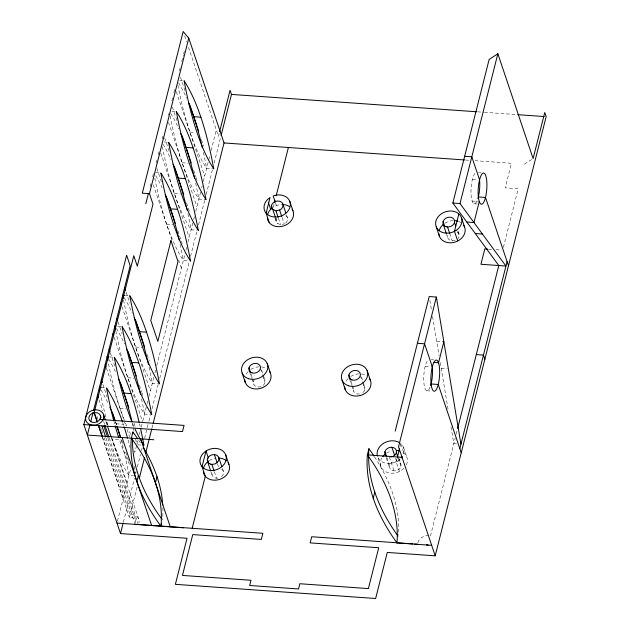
<?xml version="1.0" encoding="UTF-8"?>
<svg xmlns="http://www.w3.org/2000/svg" width="630" height="630" viewBox="0 0 630 630"><rect width="100%" height="100%" fill="white"/><g stroke="black" fill="none" stroke-linecap="round" stroke-linejoin="round"><path stroke-width="0.47" stroke-dasharray="3.15 2.36" d="M150.105 186.748L151.294 182.046M152.633 176.754L153.492 173.345M156.106 163.012L156.791 160.303M158.161 154.878L159.075 151.271M162.115 139.222L162.981 135.812M168.155 115.337L168.58 113.636M171.856 100.69L172.541 97.981M173.911 92.563L174.817 88.948M179.4 70.828L180.338 67.103M181.747 61.52L183.393 55.007M183.629 54.078L184.338 51.282M117.463 521.191L130.953 467.806M136.56 445.63L134.836 452.45L133.906 449.702M136.986 443.922L137.852 440.512M139.395 434.385L140.081 431.676M141.222 427.164L142.136 423.549M142.805 420.887L146.475 406.389M147.16 403.68L147.845 400.971M148.987 396.451L154.232 375.677M154.933 372.913L155.634 370.156M156.791 365.55L185.275 252.843M185.96 250.134L186.645 247.425M188.016 242.007L193.032 222.138M193.717 219.429L194.402 216.712M195.772 211.294L200.797 191.425M201.71 187.811L202.159 186.007M203.301 181.487L208.12 162.422M208.79 159.784L209.963 155.13M211.137 150.483L216.31 130.008M219.145 133.473L218.429 136.293L188.252 46.612M123.401 522.136L134.474 478.312M135.678 473.547L136.159 471.649M137.364 466.885L140.49 454.498M141.451 450.686L142.175 447.828M144.585 438.307L148.672 422.108M148.916 421.155L150.357 415.446M152.043 408.776L158.303 384.009M159.744 378.291L189.354 261.127M190.559 256.363L197.056 230.643M198.505 224.926L204.758 200.159M206.207 194.442L212.704 168.722M214.153 163.012L220.405 138.246M135.576 523.136A5.961 4.796 -18.6 0 0 130.189 517.419L129.363 517.577L137.064 487.077M152.003 427.975L152.964 424.163M274.026 204.309L273.302 207.144L276.412 205.577A13.419 10.797 -18.6 0 1 281.523 204.53M397.183 457.955L396.223 461.751L399.467 471.39M400.058 446.568L400.774 443.717L402.019 444.804A13.789 11.096 -18.6 0 1 402.672 456.026M430.463 535.972L455.23 437.96M456.191 434.172L457.388 429.44M503.401 247.346L518.207 188.764L505.228 187.842L511.442 163.28L475.24 160.713M524.412 164.194L532.326 159.067M276.633 218.137A5.961 4.796 -18.6 0 0 276.916 222.989L280.602 224.713L284.256 223.941L282.082 217.484M179.668 80.553L182.353 80.742M477.54 111.833L483.423 112.25M484.407 112.321L516.758 114.605M171.911 111.266L175.487 111.518M189.858 132.056L195.221 132.434M465.46 160.02L469.374 160.303M164.154 141.97L167.73 142.23M478.509 172.699L481.194 172.888M472.421 179.337L477.784 179.723M182.102 162.768L188.362 163.209M177.896 85.192A333.341 91.035 -86 0 0 206.616 168.391L212.869 168.84M155.5 172.62L159.965 172.935M472.122 201.041L478.383 201.482M474.043 203.718L477.619 203.97M174.345 193.473L180.597 193.922M170.131 115.904A333.341 91.035 -86 0 0 198.852 199.104L205.112 199.545M166.58 224.185L172.84 224.626M488.565 249.181L492.329 249.448M496.094 249.716L501.74 250.11M162.375 146.609A333.341 91.035 -86 0 0 191.095 229.816L196.458 230.194M154.799 178.274A333.341 91.035 -86 0 0 183.33 260.521L188.701 260.899M125.354 295.517L128.032 295.706M436.692 341.271L442.945 341.712M117.589 326.23L121.165 326.482M431.251 359.714L433.936 359.903M425.163 366.361L430.526 366.739M441.213 368.329L447.465 368.778M135.544 347.02L141.797 347.461M109.833 356.934L113.408 357.186M426.786 390.734L431.251 391.049M127.78 377.732L134.04 378.173M123.574 300.156A333.341 91.035 -86 0 0 152.295 383.355L158.547 383.804M101.178 387.584L105.643 387.899M120.023 408.437L126.276 408.878M115.818 330.868A333.341 91.035 -86 0 0 144.53 414.067L150.79 414.509M456.474 443.835L453.797 443.646L450.891 426.266M116.14 423.793L123.291 424.297M137.671 444.835L142.136 445.158M111.707 437.496A333.341 91.035 -86 0 0 129.016 475.485L133.481 475.8M458.081 231.037L459.01 233.801M457.601 231.706L459.152 236.313M449.71 233.446L452.19 240.825M446.615 234.328L447.859 238.014M403.523 447.308L406.767 456.947M400.774 443.717L404.019 453.364M399.003 458.372L400.861 463.908M398.215 458.12L401.011 466.413M395.601 458.333L396.53 461.097M389.387 457.089L394.049 470.925M361.399 376.913L362.951 381.52M363.258 382.441L364.809 387.056M360.305 375.732L362.163 381.268M362.47 382.19L364.959 389.568M386.773 457.309L389.568 465.609M386.3 457.971L389.71 468.122M380.985 466.688L377.74 457.049A13.789 11.096 -18.6 0 0 394.758 462.483L397.955 460.877A13.789 11.096 -18.6 0 0 400.042 459.27M351.028 381.378L352.272 385.064M352.579 385.993L353.517 388.757M349.626 379.276L351.485 384.812M351.8 385.733L353.658 391.269M286.485 214.924L287.422 217.696M275.53 202.947L276.412 205.577M278.428 218.256L280.602 224.713M275.593 217.925L277.46 223.461M275.026 218.216L276.263 221.902M184.629 35.863L186.693 41.982M180.471 77.27L185.102 91.027M201.458 139.624L203.616 146.042M176.282 91.712L204.671 176.069M261.481 369.841L263.033 374.456M263.348 375.378L264.899 379.984M172.399 107.069L177.337 121.74M193.694 170.336L195.859 176.754M196.166 177.668L197.088 180.424M260.387 368.66L262.253 374.196M262.56 375.118L265.041 382.497M168.525 122.417L196.914 206.782M251.118 374.307L252.362 378M252.669 378.921L253.599 381.685M249.708 372.212L251.575 377.74M251.882 378.661L253.748 384.198M164.643 137.773L169.273 151.531M186.551 202.876L189.945 212.964M160.76 153.129L189.15 237.486M156.886 168.486L161.508 182.235M177.865 230.84L182.188 243.676M153.31 184.755L171.825 239.77M178.613 259.946L181.393 268.199M222.429 468.429L223.359 471.193M217.476 463.774L218.712 467.468M214.365 471.76L216.539 478.217M210.963 471.72L212.208 475.406M126.15 292.233L129.851 303.243M147.137 354.588L149.294 361.006M121.96 306.676L150.349 391.033M118.086 322.032L122.094 333.947M139.372 385.3L141.537 391.718M141.845 392.632L142.774 395.388M114.203 337.381L142.593 421.746M110.321 352.737L114.951 366.495M134.088 423.344L135.316 427.014M106.446 368.093L123.724 419.446M124.031 420.36L125.882 425.864M127.118 429.526L129.591 436.866M102.871 384.363L107.195 397.199M115.526 421.958L116.755 425.628M121.692 440.299L122.929 443.969M125.709 452.222L128.481 460.475M98.989 399.719L102.698 410.721M106.399 421.722L107.636 425.392M127.071 483.163L112.258 439.149L119.416 439.653A333.341 91.035 -86 0 0 129.788 464.924M105.919 421.659L107.171 425.368M111.227 437.425L138.695 519.033M103.651 421.541L104.588 424.321M109.273 438.228L137.986 523.554M107.911 438.063L135.686 520.601M105.982 438L134.694 523.317M96.996 416.422L97.933 419.202M100.745 427.549L101.367 429.408M101.682 430.329L102.926 434.038M104.178 437.748L130.079 514.726L131.922 514.647A9.316 7.497 -18.6 0 1 138.923 522.963M102.611 437.362L123.197 498.519M102.21 436.897L129.363 517.577M429.857 300.352L431.605 310.818M432.558 316.528L439.11 355.769M440.244 362.534L448.308 410.815M285.776 215.743A5.961 4.796 -18.6 0 1 285.012 223.563M457.372 231.856A5.961 4.796 -18.6 0 1 457.766 238.715M455.222 240.369A5.961 4.796 -18.6 0 1 447.709 235.502M363.171 385.111A5.961 4.796 -18.6 0 1 361.022 393.616M359.517 394.01A5.961 4.796 -18.6 0 1 354.029 387.497M263.261 378.039A5.961 4.796 -18.6 0 1 263.986 384.536A5.961 4.796 -18.6 0 1 256.197 386.568A5.961 4.796 -18.6 0 1 254.118 380.433M221.721 469.248A5.961 4.796 -18.6 0 1 219.571 477.76M218.067 478.154A5.961 4.796 -18.6 0 1 212.578 471.642M209.247 460.648A13.419 10.797 -18.6 0 1 215.736 458.199M417.848 542.69A9.316 7.497 -18.6 0 1 428.731 535.65M346.114 381.229A13.419 10.797 -18.6 0 1 348.075 378.654M350.697 376.504A13.419 10.797 -18.6 0 1 358.911 373.889M361.447 374A13.419 10.797 -18.6 0 1 366.684 375.85M246.196 374.157A13.419 10.797 -18.6 0 1 248.157 371.582M250.787 369.44A13.419 10.797 -18.6 0 1 260.702 366.849M261.537 366.928A13.419 10.797 -18.6 0 1 266.112 368.392M444.898 223.256A13.419 10.797 -18.6 0 1 453.97 220.626M458.805 221.539A13.419 10.797 -18.6 0 1 460.877 222.595M406.295 464.956A13.789 11.096 -18.6 0 0 405.263 454.451L402.98 452.45A13.789 11.096 -18.6 0 0 401.593 451.678M403.901 468.31A13.789 11.096 -18.6 0 1 401.2 470.515L398.002 472.13A13.789 11.096 -18.6 0 1 383.544 470.263A13.789 11.096 -18.6 0 1 381.843 457.978M386.552 453.127A13.789 11.096 -18.6 0 1 391.466 450.962M124.189 297.714A333.341 91.035 -86 0 1 132.268 313.181M149.089 367.306A333.341 91.035 -86 0 1 152.295 383.355M116.432 328.427A333.341 91.035 -86 0 1 124.512 343.893M141.522 398.932A333.341 91.035 -86 0 1 144.53 414.067M108.675 359.132A333.341 91.035 -86 0 1 115.959 372.85M132.347 423.313A333.341 91.035 -86 0 1 132.962 425.998M133.363 427.809A333.341 91.035 -86 0 1 134.159 431.479M135.686 438.992A333.341 91.035 -86 0 1 136.592 443.803M130.812 434.511A333.341 91.035 -86 0 1 128.37 429.534M126.772 426.03A333.341 91.035 -86 0 1 125.212 422.376M124.212 419.895A333.341 91.035 -86 0 1 108.242 362.534M100.91 389.844A333.341 91.035 -86 0 1 107.793 402.696M115.518 421.958A333.341 91.035 -86 0 1 116.967 426.282M120.905 439.441A333.341 91.035 -86 0 1 129.016 475.485M108.006 425.321A333.341 91.035 -86 0 1 106.998 421.659M105.769 416.966A333.341 91.035 -86 0 1 100.666 394.191M139.498 423.817A333.341 91.035 -86 0 1 140.112 426.51M133.93 426.541A333.341 91.035 -86 0 1 132.371 422.88M122.669 422.462A333.341 91.035 -86 0 1 123.842 425.959M128.055 439.953A333.341 91.035 -86 0 1 130.024 447.434M134.324 466.42A333.341 91.035 -86 0 1 135.623 473.083M114.652 424.006A333.341 91.035 -86 0 1 113.904 421.234M155.736 175.699A333.341 91.035 -86 0 1 162.115 187.732M180.125 244.471A333.341 91.035 -86 0 1 183.33 260.521M162.989 144.168A333.341 91.035 -86 0 1 171.069 159.634M187.89 213.759A333.341 91.035 -86 0 1 191.095 229.816M170.754 113.463A333.341 91.035 -86 0 1 178.833 128.929M195.647 183.054A333.341 91.035 -86 0 1 198.852 199.104M178.511 82.751A333.341 91.035 -86 0 1 186.59 98.217M203.403 152.342A333.341 91.035 -86 0 1 206.616 168.391M374.614 456.97A333.341 175.62 14.2 0 1 398.656 535.004M430.14 387.001A15.655 4.276 -86 0 1 423.817 381.93A15.655 4.276 -86 0 1 428.337 359.817M477.052 200.828A15.655 4.276 -86 0 1 471.043 194.292A15.655 4.276 -86 0 1 475.595 172.801M138.71 440.276A320.883 169.06 14.2 0 1 140.34 442.756M162.879 507.701A320.883 169.06 14.2 0 1 162.524 520.057M392.608 470.649A5.961 4.796 -18.6 0 0 401.137 465.129A5.961 4.796 -18.6 0 0 392.12 462.255A5.961 4.796 -18.6 0 0 392.608 470.649"/><path stroke-width="0.94" d="M457.624 428.487L498.802 265.537L452.844 203.041L489.148 59.401L497.85 53.763L533.114 158.555L544.753 112.494L546.163 116.684L435.196 555.825L387.277 552.439L375.637 598.5L175.384 584.333L187.023 538.272L120.511 533.563L83.837 424.573L126.63 255.213L130.158 265.695L93.571 410.492M89.988 424.659L87.357 435.054L153.87 439.764M90.704 421.824L93.09 412.374M145.829 203.663L148.444 193.323M149.46 193.686L188.764 38.146L183.165 31.5L142.309 193.182L149.46 193.686L152.988 204.167L137.309 266.199L133.78 255.725L94.091 412.784L97.217 422.053M161.634 523.562L160.973 526.192A320.883 169.06 14.2 0 1 131.347 438.165L132.898 432.022A320.883 169.06 14.2 0 1 137.655 438.701M219.618 131.591L230.068 90.232L231.478 94.421L221.13 135.387M120.511 533.563L123.157 523.089M136.86 481.525L138.411 475.382M139.238 478.501L144.538 457.53M145.743 452.765L151.759 428.928M153.208 423.21L224.028 142.947L188.764 38.146M155.452 482.84L157.004 476.697M192.174 528.287L205.293 476.288L202.049 466.641L206.002 451.009A13.419 10.797 -18.6 0 1 226.288 457.49A13.419 10.797 -18.6 0 1 207.097 469.909A13.419 10.797 -18.6 0 1 206.002 451.009L208.357 458.018M274.499 202.411L274.979 200.521M276.176 195.788L288.398 147.499M374.07 456.144A333.341 175.62 14.2 0 0 368.912 448.725L367.361 454.868A333.341 175.62 14.2 0 1 396.987 542.895L431.668 545.344M373.236 498.243L374.787 492.101M395.199 431.18L429.219 296.549L436.37 297.053L460.947 444.15M436.37 297.053L398.522 446.835L435.196 555.825M487.628 249.118L484.801 248.913L480.926 264.269L505.953 266.041L460.002 203.545L497.85 53.763M397.42 457.002L399.577 448.466M458.829 214.003L454.466 231.265L457.711 240.904M443.843 341.775L438.535 362.77L434.062 362.455M479.272 201.545L473.973 222.548L466.814 222.036M459.821 448.607L507.079 261.584M267.561 214.696A13.419 10.797 -18.6 0 1 270.68 209.294L271.995 208.215M275.948 210.877L280.358 209.727A5.961 4.796 -18.6 0 0 282.114 202.781A5.961 4.796 -18.6 0 0 274.018 202.206A5.961 4.796 -18.6 0 0 272.262 209.152L275.948 210.877L278.121 217.334M231.478 94.421L476.563 111.762M517.734 114.676L544.202 116.55M193.741 116.7L200.891 117.212M464.664 156.287L471.815 156.791L479.572 179.849M224.028 142.947L464.483 159.957M185.984 147.412L193.134 147.916M478.343 196.946L485.494 197.45L508.489 265.781M178.219 178.125L185.37 178.629M452.844 203.041L460.002 203.545M170.462 208.829L177.613 209.333M475.272 233.541L482.423 234.045M124.456 295.454L122.669 295.328A333.341 91.035 -86 0 0 123.204 298.234M417.399 343.303L424.557 343.807L432.314 366.865M476.296 354.588L483.454 355.099L484.864 359.289M139.419 331.663L146.57 332.175M107.872 360.62A333.341 91.035 -86 0 1 107.147 356.745L108.935 356.871M131.662 362.376L138.813 362.88M431.085 383.961L438.236 384.473L461.231 452.797M101.178 387.584L99.39 387.458A333.341 91.035 -86 0 0 99.926 390.364M123.897 393.081L131.056 393.592M99.745 419.446L184.086 425.415L182.527 431.558L83.837 424.573M402.05 457.317L367.361 454.868A333.341 175.62 14.2 0 0 396.987 542.895M135.009 524.247L136.655 524.365M138.301 524.475L262.875 533.295L261.324 539.43L192.764 534.587L182.448 575.426L251 580.277L249.685 585.498L298.518 588.956L299.841 583.734L368.392 588.585L378.717 547.738L310.157 542.887L311.708 536.744L412.792 543.895M414.753 544.037L417.698 544.241M426.4 544.863L428.187 544.989M116.983 523.081L183.495 527.79M461.325 217.334L464.57 226.981M454.498 222.477L455.742 226.17M447.536 226.989L449.71 233.446M443.055 221.673L444.607 226.28M443.205 224.185L446.308 233.407M436.236 226.816L439.48 236.455M396.357 452.584L397.908 457.191M367.125 370.59L370.369 380.229M391.876 447.269L394.663 455.569M384.914 451.773L386.466 456.388M348.855 374.921L350.406 379.536M289.729 201.23L292.974 210.869M282.76 203.86L285.863 213.082M342.035 380.063L345.279 389.71M279.602 210.105L281.775 216.562M275.231 202.073L273.168 195.938A13.419 10.797 -18.6 0 1 290.351 204.947A13.419 10.797 -18.6 0 1 272.199 216.696A13.419 10.797 -18.6 0 1 267.435 199.647L270.057 197.505L266.112 213.137L269.356 222.784M271.467 205.561L275.286 217.004M268.317 202.277L270.68 209.294M189.417 103.863L198.678 131.371M267.214 363.518L270.459 373.165M181.968 135.489L191.229 162.997M248.945 367.857L250.496 372.464M174.211 166.202L183.779 194.623M242.125 372.999L245.369 382.638M166.139 195.993L175.4 223.5M225.674 454.734L228.918 464.373M218.705 457.364L221.807 466.586M214.365 454.553L217.161 462.853M211.885 464.381L214.058 470.838M207.404 459.065L208.955 463.672M207.553 461.577L210.656 470.799M124.606 287.65L125.535 290.406M135.411 319.749L144.664 347.256M120.732 303.006L121.346 304.841M116.849 318.363L117.463 320.197M127.961 351.375L136.293 376.134M112.967 333.719L113.589 335.546M140.64 438.827L170.265 526.853M109.092 349.067L110.014 351.823M120.196 382.079L128.835 407.76M105.21 364.423L106.131 367.172M122.047 437.511L151.672 525.538M101.328 379.78L102.257 382.528M112.132 411.87L115.211 421.045A333.341 91.035 -86 0 0 111.282 410.673M117.07 426.541L120.771 437.551M97.445 395.136L98.374 397.884M103.422 414.241L105.297 419.808M107.486 426.297L110.919 436.495M104.903 425.25L108.959 437.307M100.422 415.8L101.044 417.659M103.848 426.006L107.596 437.133M101.926 425.943L105.675 437.07M94.5 413.272L97.311 421.604M98.556 425.313L102.296 436.433M98.461 425.762L101.895 435.968M292.084 209.199A13.419 10.797 -18.6 0 1 283.902 225.831A13.419 10.797 -18.6 0 1 267.27 217.586M283.224 204.553A13.419 10.797 -18.6 0 1 289.288 206.49M228.029 462.703A13.419 10.797 -18.6 0 1 220.39 479.139A13.419 10.797 -18.6 0 1 203.317 472.035M203.498 468.2A13.419 10.797 -18.6 0 1 207.861 461.656M219.169 458.057A13.419 10.797 -18.6 0 1 226.422 460.892M369.479 378.559A13.419 10.797 -18.6 0 1 361.289 395.199A13.419 10.797 -18.6 0 1 344.665 386.954M269.569 371.487A13.419 10.797 -18.6 0 1 261.379 388.127A13.419 10.797 -18.6 0 1 244.755 379.882M463.68 225.304A13.419 10.797 -18.6 0 1 459.152 240.18L456.041 241.747A13.419 10.797 -18.6 0 1 438.866 233.698M439.149 230.808A13.419 10.797 -18.6 0 1 443.512 224.264M454.813 220.665A13.419 10.797 -18.6 0 1 458.049 221.272M382.749 456.608A13.789 11.096 -18.6 0 1 385.127 454.159M396.75 450.458A13.789 11.096 -18.6 0 1 399.278 450.859M386.694 456.23A5.961 4.796 -18.6 0 1 387.466 448.418A5.961 4.796 -18.6 0 1 396.207 450.072A5.961 4.796 -18.6 0 1 390.915 457.026M115.629 329.907A333.341 91.035 -86 0 1 114.912 326.041M107.147 356.745A333.341 91.035 -86 0 1 108.163 358.328M118.708 379.15A333.341 91.035 -86 0 1 131.93 421.541M140.899 440.386A333.341 91.035 -86 0 0 143.923 445.284A333.341 91.035 -86 0 0 140.522 428.321M140.474 439.653A333.341 91.035 -86 0 1 135.119 429.18M132.032 422.061A333.341 91.035 -86 0 1 114.298 357.257A333.341 91.035 -86 0 1 139.088 422.045M118.59 437.165A333.341 91.035 -86 0 1 115.156 425.825M113.652 420.305A333.341 91.035 -86 0 1 106.541 387.962A333.341 91.035 -86 0 1 122.354 421.557M124.118 426.793A333.341 91.035 -86 0 1 127.551 438.134M402.239 456.711A13.789 11.096 -18.6 0 1 401.223 458.049M377.425 456.136A13.789 11.096 -18.6 0 1 383.812 443.173A13.789 11.096 -18.6 0 1 399.735 442.803M188.543 102.769A333.341 91.035 -86 0 1 202.395 147.822M180.786 133.473A333.341 91.035 -86 0 1 194.638 178.534M173.029 164.186A333.341 91.035 -86 0 1 187.078 210.136M165.265 194.89A333.341 91.035 -86 0 1 179.117 239.951M134.229 317.725A333.341 91.035 -86 0 1 148.483 364.581M126.465 348.437A333.341 91.035 -86 0 1 140.522 394.396M109.778 407.098A333.341 91.035 -86 0 1 110.943 409.854M117.235 427.124A333.341 91.035 -86 0 1 120.393 437.622M398.002 536.012A333.341 175.62 14.2 0 1 368.621 455.758M368.629 454.876A333.341 175.62 14.2 0 1 368.912 448.725M432.164 365.778A15.655 4.276 -86 0 1 430.637 385.576M479.422 178.755A15.655 4.276 -86 0 1 477.894 198.552M131.347 438.165A320.883 169.06 14.2 0 1 160.973 526.192M143.435 447.725A320.883 169.06 14.2 0 1 162.737 505.016M161.43 518.569A320.883 169.06 14.2 0 1 132.497 439.047M132.749 433.771A320.883 169.06 14.2 0 1 132.898 432.022M170.943 240.605L150.767 320.45L157.823 341.405L177.999 261.568L170.943 240.605M103.651 418.162L102.847 420.131A9.316 7.497 -18.6 0 1 87.019 422.509A9.316 7.497 -18.6 0 1 94.272 409.949L96.65 409.854A9.316 7.497 -18.6 0 1 103.651 418.162M100.312 418.344L99.682 419.572A5.961 4.796 -18.6 0 1 94.508 422.439L93.004 422.391A5.961 4.796 -18.6 0 1 88.862 418.005A5.961 4.796 -18.6 0 1 93.397 412.918L96.429 412.666A5.961 4.796 -18.6 0 1 100.312 418.344M455.907 230.541L452.797 232.108A13.419 10.797 -18.6 0 1 435.905 221.161A13.419 10.797 -18.6 0 1 457.632 212.956L459.853 214.901A13.419 10.797 -18.6 0 1 455.907 230.541M446.095 226.713A5.961 4.796 -18.6 0 0 454.624 221.193A5.961 4.796 -18.6 0 0 445.607 218.319A5.961 4.796 -18.6 0 0 446.095 226.713M351.902 379.969A5.961 4.796 -18.6 0 0 360.431 374.448A5.961 4.796 -18.6 0 0 351.414 371.566A5.961 4.796 -18.6 0 0 351.902 379.969M251.984 372.897A5.961 4.796 -18.6 0 0 260.513 367.377A5.961 4.796 -18.6 0 0 251.496 364.502A5.961 4.796 -18.6 0 0 251.984 372.897M210.444 464.113A5.961 4.796 -18.6 0 0 218.972 458.593A5.961 4.796 -18.6 0 0 209.963 455.71A5.961 4.796 -18.6 0 0 210.444 464.113M184.141 80.868A333.341 91.035 -86 0 0 213.767 168.903A333.341 91.035 -86 0 0 184.141 80.868M176.384 111.581A333.341 91.035 -86 0 0 206.002 199.608A333.341 91.035 -86 0 0 176.384 111.581M198.245 230.32A333.341 91.035 -86 0 0 168.619 142.293A333.341 91.035 -86 0 0 198.245 230.32M190.488 261.025A333.341 91.035 -86 0 0 160.863 172.998A333.341 91.035 -86 0 0 190.488 261.025M129.819 295.832A333.341 91.035 -86 0 0 159.445 383.867A333.341 91.035 -86 0 0 129.819 295.832M151.688 414.572A333.341 91.035 -86 0 0 122.062 326.545A333.341 91.035 -86 0 0 151.688 414.572M348.548 385.773A13.419 10.797 -18.6 0 0 367.739 373.346A13.419 10.797 -18.6 0 0 347.453 366.865A13.419 10.797 -18.6 0 0 348.548 385.773M248.637 378.701A13.419 10.797 -18.6 0 0 267.821 366.274A13.419 10.797 -18.6 0 0 247.543 359.801A13.419 10.797 -18.6 0 0 248.637 378.701M438.236 384.473A15.655 4.276 -86 0 0 436.614 360.1A15.655 4.276 -86 0 0 430.975 382.434A15.655 4.276 -86 0 0 438.236 384.473M485.494 197.45A15.655 4.276 -86 0 0 483.879 173.077A15.655 4.276 -86 0 0 478.233 195.418A15.655 4.276 -86 0 0 485.494 197.45"/></g></svg>
